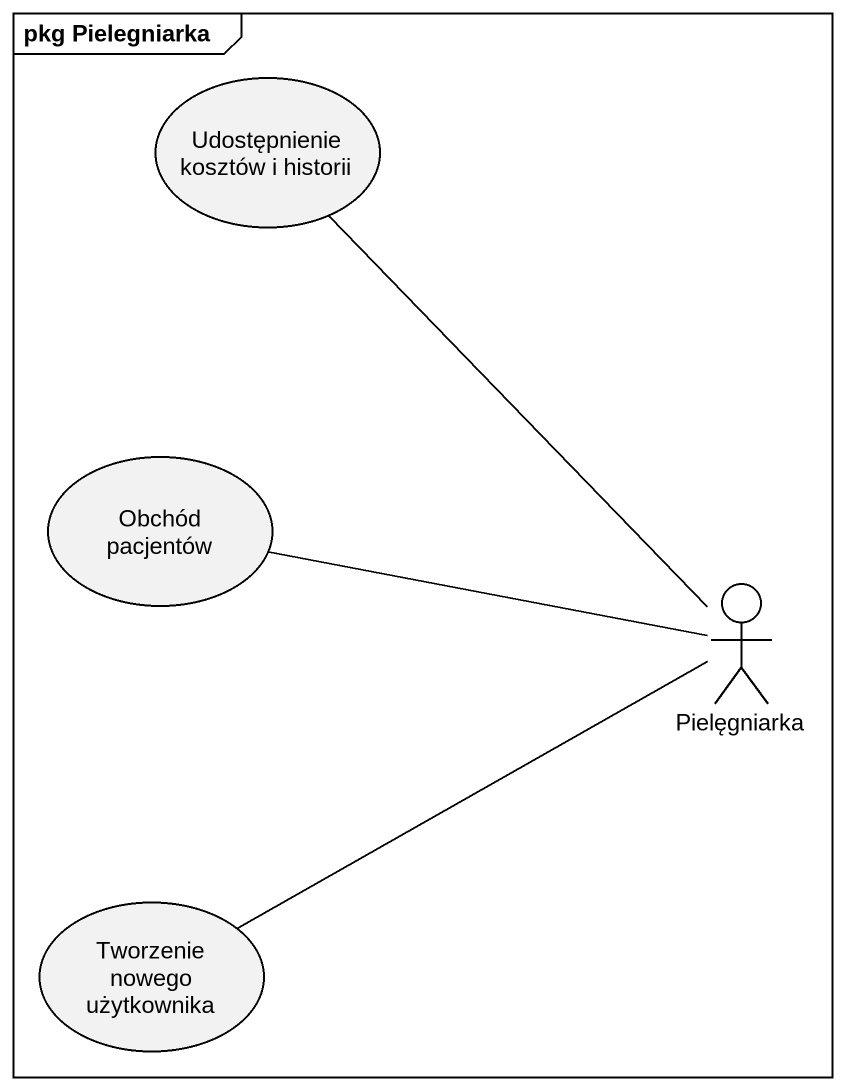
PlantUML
@startuml
mainframe pkg Pielegniarka
usecase "Udostępnienie kosztów i historii" as Udostępnienie_kosztów_i
usecase "Obchód pacjentów" as Obchód_pacjentów
actor Pielęgniarka
usecase "Tworzenie nowego użytkownika" as Tworzenie_nowego_użytkownika
Pielęgniarka -up- Udostępnienie_kosztów_i
Pielęgniarka -left- Obchód_pacjentów
Pielęgniarka -left- Tworzenie_nowego_użytkownika
@enduml
